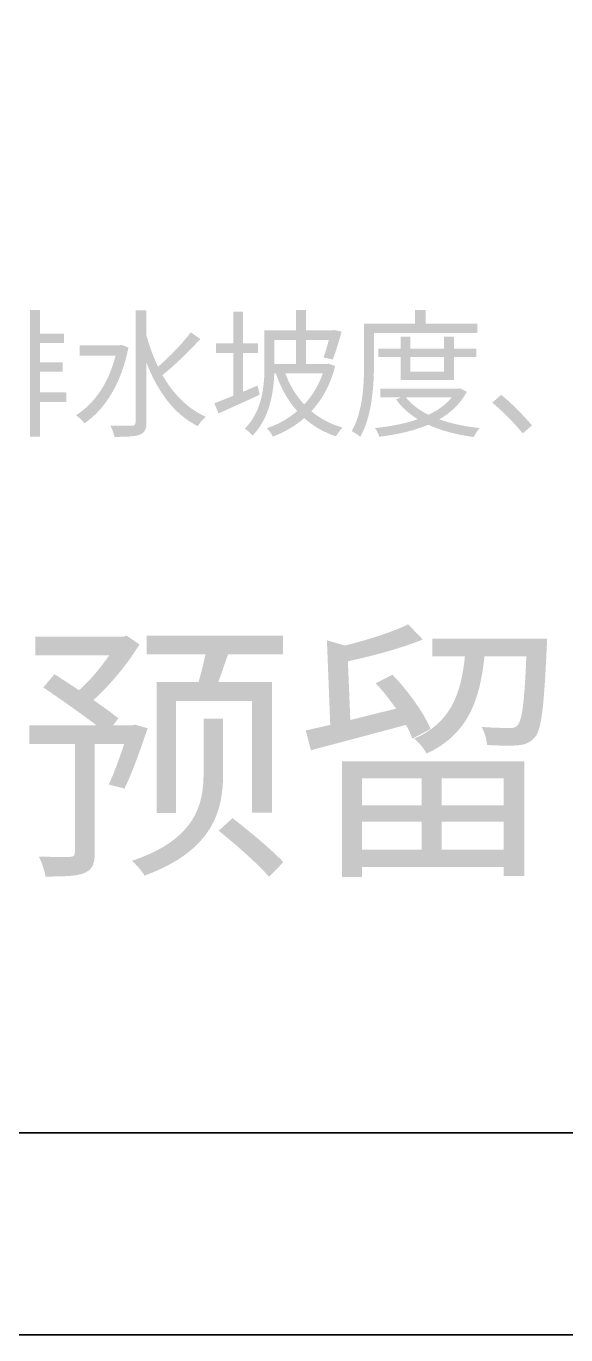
# Model space of a CAD drawing. Header units: millimetres. Extents: x -4600 to 229000, y -4300 to 19460.
# Drawn here: x 85366 to 86435, y -4300 to -1709 of the extents above; entities that cross this region are included whole.
import ezdxf

# ---------------------------------------------------------------- set-up
doc = ezdxf.new("R2010")
doc.units = ezdxf.units.MM
doc.header["$LTSCALE"] = 100
doc.layers.add('A-SHEET', color=7, linetype='Continuous', lineweight=35)
doc.layers.add('A-TEXT', color=7, linetype='Continuous', lineweight=18)

# ---------------------------------------------------------------- blocks, each defined once
blk = doc.blocks.new('A03_SHEET')
at = {"layer": 'A-TEXT'}
blk.add_hatch(color=256, dxfattribs=at).paths.add_polyline_path([(5373.4, -2270.8), (5373.4, -2521.6), (5392.8, -2521.6), (5392.8, -2452.8), (5445.4, -2452.8), (5445.4, -2434), (5392.8, -2434), (5392.8, -2393), (5438.1, -2393), (5438.1, -2374.5), (5392.8, -2374.5), (5392.8, -2336.3), (5440.8, -2336.3), (5440.8, -2317.5), (5392.8, -2317.5), (5392.8, -2270.8), (5373.4, -2270.8)])
h = blk.add_hatch(color=256, dxfattribs=at)
edge = h.paths.add_edge_path()
edge.add_spline(control_points=[(5691.8, -2315), (5675.7, -2336.8), (5649.2, -2364.1), (5626.9, -2383.2)], knot_values=[0, 0, 0, 0, 1, 1, 1, 1], degree=3, periodic=0)
edge.add_spline(control_points=[(5626.9, -2383.2), (5617.6, -2363.8), (5610, -2342.8), (5604, -2321.3)], knot_values=[0, 0, 0, 0, 1, 1, 1, 1], degree=3, periodic=0)
edge.add_line((5604, -2321.3), (5604, -2271.4))
edge.add_line((5604, -2271.4), (5582.4, -2271.4))
edge.add_line((5582.4, -2271.4), (5582.4, -2492.9))
edge.add_spline(control_points=[(5582.4, -2492.9), (5582.4, -2498.1), (5580.5, -2499.7), (5575, -2500), (5569.6, -2500.3), (5552.1, -2500.3), (5532.2, -2499.7)], knot_values=[0, 0, 0, 0, 1, 1, 1, 2, 2, 2, 2], degree=3, periodic=0)
edge.add_spline(control_points=[(5532.2, -2499.7), (5535.5, -2505.7), (5539.6, -2516.1), (5540.7, -2522.1)], knot_values=[0, 0, 0, 0, 1, 1, 1, 1], degree=3, periodic=0)
edge.add_spline(control_points=[(5540.7, -2522.1), (5566, -2522.1), (5581.6, -2521.3), (5590.9, -2517.7)], knot_values=[0, 0, 0, 0, 1, 1, 1, 1], degree=3, periodic=0)
edge.add_spline(control_points=[(5590.9, -2517.7), (5600.1, -2513.9), (5604, -2507.4), (5604, -2492.9)], knot_values=[0, 0, 0, 0, 1, 1, 1, 1], degree=3, periodic=0)
edge.add_line((5604, -2492.9), (5604, -2375.3))
edge.add_spline(control_points=[(5604, -2375.3), (5625.8, -2431.5), (5658.5, -2477.6), (5705.7, -2500.8)], knot_values=[0, 0, 0, 0, 1, 1, 1, 1], degree=3, periodic=0)
edge.add_spline(control_points=[(5705.7, -2500.8), (5709.5, -2494.8), (5716.4, -2486.4), (5721.6, -2482.3)], knot_values=[0, 0, 0, 0, 1, 1, 1, 1], degree=3, periodic=0)
edge.add_spline(control_points=[(5721.6, -2482.3), (5685.3, -2466.4), (5656.9, -2436.7), (5635.6, -2399.9)], knot_values=[0, 0, 0, 0, 1, 1, 1, 1], degree=3, periodic=0)
edge.add_spline(control_points=[(5635.6, -2399.9), (5659.3, -2381), (5688.8, -2352.4), (5710.6, -2328.4)], knot_values=[0, 0, 0, 0, 1, 1, 1, 1], degree=3, periodic=0)
edge.add_line((5710.6, -2328.4), (5691.8, -2315))
h = blk.add_hatch(color=256, dxfattribs=at)
edge = h.paths.add_edge_path()
edge.add_line((5738.5, -2455.5), (5746.7, -2475.7))
edge.add_spline(control_points=[(5746.7, -2475.7), (5769.8, -2465.3), (5800.1, -2451.7), (5828.5, -2438.6)], knot_values=[0, 0, 0, 0, 1, 1, 1, 1], degree=3, periodic=0)
edge.add_line((5828.5, -2438.6), (5823.9, -2420.6))
edge.add_line((5823.9, -2420.6), (5795.2, -2432.9))
edge.add_line((5795.2, -2432.9), (5795.2, -2355.9))
edge.add_line((5795.2, -2355.9), (5825.2, -2355.9))
edge.add_line((5825.2, -2355.9), (5825.2, -2336.6))
edge.add_line((5825.2, -2336.6), (5795.2, -2336.6))
edge.add_line((5795.2, -2336.6), (5795.2, -2274.1))
edge.add_line((5795.2, -2274.1), (5775.9, -2274.1))
edge.add_line((5775.9, -2274.1), (5775.9, -2336.6))
edge.add_line((5775.9, -2336.6), (5742, -2336.6))
edge.add_line((5742, -2336.6), (5742, -2355.9))
edge.add_line((5742, -2355.9), (5775.9, -2355.9))
edge.add_line((5775.9, -2355.9), (5775.9, -2440.8))
edge.add_spline(control_points=[(5775.9, -2440.8), (5761.7, -2446.5), (5748.8, -2451.7), (5738.5, -2455.5)], knot_values=[0, 0, 0, 0, 1, 1, 1, 1], degree=3, periodic=0)
h = blk.add_hatch(color=256, dxfattribs=at)
edge = h.paths.add_edge_path()
edge.add_line((5837.8, -2311.2), (5837.8, -2382.1))
edge.add_spline(control_points=[(5837.8, -2382.1), (5837.8, -2420.6), (5833.7, -2470.8), (5798.8, -2506)], knot_values=[0, 0, 0, 0, 1, 1, 1, 1], degree=3, periodic=0)
edge.add_spline(control_points=[(5798.8, -2506), (5803.1, -2508.5), (5811.1, -2515.3), (5814.3, -2519.4)], knot_values=[0, 0, 0, 0, 1, 1, 1, 1], degree=3, periodic=0)
edge.add_spline(control_points=[(5814.3, -2519.4), (5847.6, -2485.5), (5855.8, -2435.9), (5857.2, -2396)], knot_values=[0, 0, 0, 0, 1, 1, 1, 1], degree=3, periodic=0)
edge.add_line((5857.2, -2396), (5860.2, -2396))
edge.add_spline(control_points=[(5860.2, -2396), (5870, -2425.2), (5884.2, -2450.3), (5902.7, -2471.1)], knot_values=[0, 0, 0, 0, 1, 1, 1, 1], degree=3, periodic=0)
edge.add_spline(control_points=[(5902.7, -2471.1), (5884.7, -2486.4), (5864, -2497.8), (5842.4, -2504.9)], knot_values=[0, 0, 0, 0, 1, 1, 1, 1], degree=3, periodic=0)
edge.add_spline(control_points=[(5842.4, -2504.9), (5846.8, -2509), (5852, -2516.6), (5854.4, -2521.6)], knot_values=[0, 0, 0, 0, 1, 1, 1, 1], degree=3, periodic=0)
edge.add_spline(control_points=[(5854.4, -2521.6), (5876.8, -2513.1), (5898.1, -2501.1), (5916.4, -2485)], knot_values=[0, 0, 0, 0, 1, 1, 1, 1], degree=3, periodic=0)
edge.add_spline(control_points=[(5916.4, -2485), (5934.1, -2500.8), (5955.1, -2513.1), (5979.4, -2521)], knot_values=[0, 0, 0, 0, 1, 1, 1, 1], degree=3, periodic=0)
edge.add_spline(control_points=[(5979.4, -2521), (5982.4, -2515.8), (5988.1, -2507.9), (5992.5, -2503.8)], knot_values=[0, 0, 0, 0, 1, 1, 1, 1], degree=3, periodic=0)
edge.add_spline(control_points=[(5992.5, -2503.8), (5968.8, -2497), (5948, -2485.8), (5930.6, -2471.4)], knot_values=[0, 0, 0, 0, 1, 1, 1, 1], degree=3, periodic=0)
edge.add_spline(control_points=[(5930.6, -2471.4), (5951.8, -2448.4), (5968.5, -2419), (5977.8, -2381.9)], knot_values=[0, 0, 0, 0, 1, 1, 1, 1], degree=3, periodic=0)
edge.add_line((5977.8, -2381.9), (5964.9, -2377.2))
edge.add_line((5964.9, -2377.2), (5961.4, -2378))
edge.add_line((5961.4, -2378), (5920.2, -2378))
edge.add_line((5920.2, -2378), (5920.2, -2330.3))
edge.add_line((5920.2, -2330.3), (5965.2, -2330.3))
edge.add_spline(control_points=[(5965.2, -2330.3), (5961.9, -2343.1), (5958.1, -2355.9), (5954.8, -2364.9)], knot_values=[0, 0, 0, 0, 1, 1, 1, 1], degree=3, periodic=0)
edge.add_line((5954.8, -2364.9), (5972.9, -2369))
edge.add_spline(control_points=[(5972.9, -2369), (5978.6, -2355.4), (5985.1, -2333), (5990.6, -2313.9)], knot_values=[0, 0, 0, 0, 1, 1, 1, 1], degree=3, periodic=0)
edge.add_line((5990.6, -2313.9), (5975.9, -2310.4))
edge.add_line((5975.9, -2310.4), (5972.3, -2311.2))
edge.add_line((5972.3, -2311.2), (5920.2, -2311.2))
edge.add_line((5920.2, -2311.2), (5920.2, -2270.8))
edge.add_line((5920.2, -2270.8), (5900.3, -2270.8))
edge.add_line((5900.3, -2270.8), (5900.3, -2311.2))
edge.add_line((5900.3, -2311.2), (5837.8, -2311.2))
edge = h.paths.add_edge_path(flags=0)
edge.add_spline(control_points=[(5953.5, -2396), (5945.3, -2420.3), (5932.5, -2440.8), (5916.4, -2458)], knot_values=[0, 0, 0, 0, 1, 1, 1, 1], degree=3, periodic=0)
edge.add_spline(control_points=[(5916.4, -2458), (5900.3, -2440.5), (5887.7, -2419.8), (5879, -2396)], knot_values=[0, 0, 0, 0, 1, 1, 1, 1], degree=3, periodic=0)
edge.add_line((5879, -2396), (5953.5, -2396))
h.paths.add_polyline_path([(5900.3, -2330.3), (5900.3, -2378), (5857.4, -2378), (5857.4, -2330.3), (5900.3, -2330.3)], flags=0)
h = blk.add_hatch(color=256, dxfattribs=at)
edge = h.paths.add_edge_path()
edge.add_line((6035.1, -2297.8), (6035.1, -2376.7))
edge.add_spline(control_points=[(6035.1, -2376.7), (6035.1, -2416.2), (6033.2, -2471.9), (6010.5, -2510.9)], knot_values=[0, 0, 0, 0, 1, 1, 1, 1], degree=3, periodic=0)
edge.add_spline(control_points=[(6010.5, -2510.9), (6015.4, -2513.1), (6023.9, -2518.6), (6027.4, -2522.1)], knot_values=[0, 0, 0, 0, 1, 1, 1, 1], degree=3, periodic=0)
edge.add_spline(control_points=[(6027.4, -2522.1), (6051.2, -2480.9), (6054.7, -2419), (6054.7, -2376.7)], knot_values=[0, 0, 0, 0, 1, 1, 1, 1], degree=3, periodic=0)
edge.add_line((6054.7, -2376.7), (6054.7, -2316.4))
edge.add_line((6054.7, -2316.4), (6259.3, -2316.4))
edge.add_line((6259.3, -2316.4), (6259.3, -2297.8))
edge.add_line((6259.3, -2297.8), (6157, -2297.8))
edge.add_line((6157, -2297.8), (6157, -2270.8))
edge.add_line((6157, -2270.8), (6136, -2270.8))
edge.add_line((6136, -2270.8), (6136, -2297.8))
edge.add_line((6136, -2297.8), (6035.1, -2297.8))
edge = h.paths.add_edge_path(flags=0)
edge.add_line((6067.3, -2426.9), (6067.3, -2443.8))
edge.add_line((6067.3, -2443.8), (6108.7, -2443.8))
edge.add_line((6108.7, -2443.8), (6098.4, -2447.9))
edge.add_spline(control_points=[(6098.4, -2447.9), (6109.3, -2463.4), (6124, -2476.5), (6141.5, -2487.2)], knot_values=[0, 0, 0, 0, 1, 1, 1, 1], degree=3, periodic=0)
edge.add_spline(control_points=[(6141.5, -2487.2), (6115.6, -2496.2), (6086.4, -2501.6), (6056.6, -2504.6)], knot_values=[0, 0, 0, 0, 1, 1, 1, 1], degree=3, periodic=0)
edge.add_spline(control_points=[(6056.6, -2504.6), (6059.9, -2509), (6064, -2516.9), (6065.3, -2521.8)], knot_values=[0, 0, 0, 0, 1, 1, 1, 1], degree=3, periodic=0)
edge.add_spline(control_points=[(6065.3, -2521.8), (6099.7, -2517.7), (6133, -2510.4), (6162.2, -2498.1)], knot_values=[0, 0, 0, 0, 1, 1, 1, 1], degree=3, periodic=0)
edge.add_spline(control_points=[(6162.2, -2498.1), (6188.1, -2510.1), (6219, -2518), (6252.3, -2522.4)], knot_values=[0, 0, 0, 0, 1, 1, 1, 1], degree=3, periodic=0)
edge.add_spline(control_points=[(6252.3, -2522.4), (6255, -2517.2), (6259.9, -2509), (6264.3, -2504.6)], knot_values=[0, 0, 0, 0, 1, 1, 1, 1], degree=3, periodic=0)
edge.add_spline(control_points=[(6264.3, -2504.6), (6235.1, -2501.6), (6207.5, -2495.9), (6184, -2487.4)], knot_values=[0, 0, 0, 0, 1, 1, 1, 1], degree=3, periodic=0)
edge.add_spline(control_points=[(6184, -2487.4), (6207.2, -2474.1), (6226.3, -2456.3), (6238.6, -2432.9)], knot_values=[0, 0, 0, 0, 1, 1, 1, 1], degree=3, periodic=0)
edge.add_line((6238.6, -2432.9), (6225.8, -2426.1))
edge.add_line((6225.8, -2426.1), (6222.2, -2426.9))
edge.add_line((6222.2, -2426.9), (6067.3, -2426.9))
edge = h.paths.add_edge_path(flags=0)
edge.add_spline(control_points=[(6208.9, -2443.8), (6197.4, -2458), (6181.6, -2469.4), (6162.8, -2478.4)], knot_values=[0, 0, 0, 0, 1, 1, 1, 1], degree=3, periodic=0)
edge.add_spline(control_points=[(6162.8, -2478.4), (6144.2, -2469.2), (6128.6, -2457.7), (6118, -2443.8)], knot_values=[0, 0, 0, 0, 1, 1, 1, 1], degree=3, periodic=0)
edge.add_line((6118, -2443.8), (6208.9, -2443.8))
h.paths.add_polyline_path([(6107.4, -2323.5), (6107.4, -2347.2), (6063.4, -2347.2), (6063.4, -2364.1), (6107.4, -2364.1), (6107.4, -2409.4), (6213.5, -2409.4), (6213.5, -2364.1), (6257.7, -2364.1), (6257.7, -2347.2), (6213.5, -2347.2), (6213.5, -2323.5), (6193.3, -2323.5), (6193.3, -2347.2), (6127, -2347.2), (6127, -2323.5), (6107.4, -2323.5)], flags=0)
h.paths.add_polyline_path([(6193.3, -2364.1), (6193.3, -2393), (6127, -2393), (6127, -2364.1), (6193.3, -2364.1)], flags=0)
h = blk.add_hatch(color=256, dxfattribs=at)
edge = h.paths.add_edge_path()
edge.add_line((5471.4, -2340.7), (5471.4, -2361.4))
edge.add_line((5471.4, -2361.4), (5542.8, -2361.4))
edge.add_spline(control_points=[(5542.8, -2361.4), (5529.2, -2416), (5500.3, -2456.9), (5464.3, -2479.3)], knot_values=[0, 0, 0, 0, 1, 1, 1, 1], degree=3, periodic=0)
edge.add_spline(control_points=[(5464.3, -2479.3), (5469.4, -2482.3), (5477.4, -2490.5), (5480.9, -2495.4)], knot_values=[0, 0, 0, 0, 1, 1, 1, 1], degree=3, periodic=0)
edge.add_spline(control_points=[(5480.9, -2495.4), (5521, -2468.3), (5554.3, -2417.1), (5568.2, -2345.3)], knot_values=[0, 0, 0, 0, 1, 1, 1, 1], degree=3, periodic=0)
edge.add_line((5568.2, -2345.3), (5554.3, -2339.8))
edge.add_line((5554.3, -2339.8), (5550.5, -2340.7))
edge.add_line((5550.5, -2340.7), (5471.4, -2340.7))
h = blk.add_hatch(color=256, dxfattribs=at)
edge = h.paths.add_edge_path()
edge.add_line((6349.4, -2515.3), (6367.9, -2499.5))
edge.add_spline(control_points=[(6367.9, -2499.5), (6351, -2479.5), (6326.5, -2454.7), (6306.8, -2438.9)], knot_values=[0, 0, 0, 0, 1, 1, 1, 1], degree=3, periodic=0)
edge.add_line((6306.8, -2438.9), (6289.1, -2454.4))
edge.add_spline(control_points=[(6289.1, -2454.4), (6308.5, -2470.3), (6331.9, -2493.7), (6349.4, -2515.3)], knot_values=[0, 0, 0, 0, 1, 1, 1, 1], degree=3, periodic=0)
h = blk.add_hatch(color=256, dxfattribs=at)
edge = h.paths.add_edge_path()
edge.add_spline(control_points=[(6058.1, -3010), (6072.3, -3024.8), (6085.9, -3042.2), (6098.5, -3060.2)], knot_values=[0, 0, 0, 0, 1, 1, 1, 1], degree=3, periodic=0)
edge.add_line((6098.5, -3060.2), (6007.9, -3082.6))
edge.add_line((6007.9, -3082.6), (6003, -2966.4))
edge.add_spline(control_points=[(6003, -2966.4), (6053.8, -2955.5), (6110, -2940.2), (6151.4, -2923.3)], knot_values=[0, 0, 0, 0, 1, 1, 1, 1], degree=3, periodic=0)
edge.add_line((6151.4, -2923.3), (6122.5, -2893.2))
edge.add_spline(control_points=[(6122.5, -2893.2), (6093, -2908), (6043.4, -2923.8), (5997, -2935.3)], knot_values=[0, 0, 0, 0, 1, 1, 1, 1], degree=3, periodic=0)
edge.add_line((5997, -2935.3), (5961.5, -2924.9))
edge.add_line((5961.5, -2924.9), (5968.1, -3092.4))
edge.add_line((5968.1, -3092.4), (5919.5, -3103.3))
edge.add_line((5919.5, -3103.3), (5929.9, -3142.6))
edge.add_line((5929.9, -3142.6), (6118.1, -3092.4))
edge.add_spline(control_points=[(6118.1, -3092.4), (6123.6, -3102.3), (6128, -3111.5), (6130.7, -3119.7)], knot_values=[0, 0, 0, 0, 1, 1, 1, 1], degree=3, periodic=0)
edge.add_line((6130.7, -3119.7), (6166.7, -3100.6))
edge.add_spline(control_points=[(6166.7, -3100.6), (6154.2, -3069), (6122, -3024.8), (6091.4, -2993.1)], knot_values=[0, 0, 0, 0, 1, 1, 1, 1], degree=3, periodic=0)
edge.add_line((6091.4, -2993.1), (6058.1, -3010))
h = blk.add_hatch(color=256, dxfattribs=at)
edge = h.paths.add_edge_path()
edge.add_spline(control_points=[(5399.5, -3018.2), (5432.7, -3040.6), (5475.3, -3070.6), (5505.3, -3093.5)], knot_values=[0, 0, 0, 0, 1, 1, 1, 1], degree=3, periodic=0)
edge.add_line((5505.3, -3093.5), (5372.2, -3093.5))
edge.add_line((5372.2, -3093.5), (5372.2, -3130.1))
edge.add_line((5372.2, -3130.1), (5462.2, -3130.1))
edge.add_line((5462.2, -3130.1), (5462.2, -3344.5))
edge.add_spline(control_points=[(5462.2, -3344.5), (5462.2, -3351.6), (5460, -3353.3), (5451.8, -3353.8)], knot_values=[0, 0, 0, 0, 1, 1, 1, 1], degree=3, periodic=0)
edge.add_spline(control_points=[(5451.8, -3353.8), (5444.2, -3353.8), (5419.1, -3353.8), (5390.7, -3353.3)], knot_values=[0, 0, 0, 0, 1, 1, 1, 1], degree=3, periodic=0)
edge.add_spline(control_points=[(5390.7, -3353.3), (5396.7, -3364.7), (5402.2, -3381.1), (5403.8, -3392.6)], knot_values=[0, 0, 0, 0, 1, 1, 1, 1], degree=3, periodic=0)
edge.add_spline(control_points=[(5403.8, -3392.6), (5441.5, -3392.6), (5466, -3392), (5481.3, -3385.5), (5497.1, -3378.9), (5501.5, -3367.5), (5501.5, -3345.6)], knot_values=[0, 0, 0, 0, 1, 1, 1, 2, 2, 2, 2], degree=3, periodic=0)
edge.add_line((5501.5, -3345.6), (5501.5, -3130.1))
edge.add_line((5501.5, -3130.1), (5559.9, -3130.1))
edge.add_spline(control_points=[(5559.9, -3130.1), (5550.1, -3159.5), (5539.2, -3189.6), (5529.3, -3210.3)], knot_values=[0, 0, 0, 0, 1, 1, 1, 1], degree=3, periodic=0)
edge.add_line((5529.3, -3210.3), (5560.4, -3218.5))
edge.add_spline(control_points=[(5560.4, -3218.5), (5575.2, -3189), (5592.1, -3141), (5606.3, -3099)], knot_values=[0, 0, 0, 0, 1, 1, 1, 1], degree=3, periodic=0)
edge.add_line((5606.3, -3099), (5580.6, -3091.9))
edge.add_line((5580.6, -3091.9), (5574.6, -3093.5))
edge.add_line((5574.6, -3093.5), (5537.5, -3093.5))
edge.add_line((5537.5, -3093.5), (5548.4, -3079.3))
edge.add_spline(control_points=[(5548.4, -3079.3), (5535.9, -3069.5), (5518.4, -3056.4), (5498.8, -3043.3)], knot_values=[0, 0, 0, 0, 1, 1, 1, 1], degree=3, periodic=0)
edge.add_spline(control_points=[(5498.8, -3043.3), (5531, -3014.4), (5566.4, -2972.4), (5589.9, -2933.1)], knot_values=[0, 0, 0, 0, 1, 1, 1, 1], degree=3, periodic=0)
edge.add_line((5589.9, -2933.1), (5564.8, -2915.6))
edge.add_line((5564.8, -2915.6), (5557.7, -2917.8))
edge.add_line((5557.7, -2917.8), (5383.6, -2917.8))
edge.add_line((5383.6, -2917.8), (5383.6, -2954.4))
edge.add_line((5383.6, -2954.4), (5530.4, -2954.4))
edge.add_spline(control_points=[(5530.4, -2954.4), (5513.5, -2978.9), (5491.1, -3005.7), (5470.4, -3023.7)], knot_values=[0, 0, 0, 0, 1, 1, 1, 1], degree=3, periodic=0)
edge.add_line((5470.4, -3023.7), (5421.8, -2992))
edge.add_line((5421.8, -2992), (5399.5, -3018.2))
h = blk.add_hatch(color=256, dxfattribs=at)
edge = h.paths.add_edge_path()
edge.add_line((5624.3, -3007.3), (5624.3, -3267.1))
edge.add_line((5624.3, -3267.1), (5662.5, -3267.1))
edge.add_line((5662.5, -3267.1), (5662.5, -3045))
edge.add_line((5662.5, -3045), (5813.1, -3045))
edge.add_line((5813.1, -3045), (5813.1, -3266))
edge.add_line((5813.1, -3266), (5852.9, -3266))
edge.add_line((5852.9, -3266), (5852.9, -3007.3))
edge.add_line((5852.9, -3007.3), (5746.5, -3007.3))
edge.add_line((5746.5, -3007.3), (5765.6, -2952.7))
edge.add_line((5765.6, -2952.7), (5874.8, -2952.7))
edge.add_line((5874.8, -2952.7), (5874.8, -2915.6))
edge.add_line((5874.8, -2915.6), (5604.6, -2915.6))
edge.add_line((5604.6, -2915.6), (5604.6, -2952.7))
edge.add_line((5604.6, -2952.7), (5720.9, -2952.7))
edge.add_spline(control_points=[(5720.9, -2952.7), (5717.1, -2970.7), (5712.1, -2990.4), (5707.2, -3007.3)], knot_values=[0, 0, 0, 0, 1, 1, 1, 1], degree=3, periodic=0)
edge.add_line((5707.2, -3007.3), (5624.3, -3007.3))
edge = h.paths.add_edge_path(flags=0)
edge.add_line((5717.1, -3079.9), (5717.1, -3189))
edge.add_spline(control_points=[(5717.1, -3189), (5717.1, -3245.2), (5704.5, -3318.9), (5575.2, -3361.5)], knot_values=[0, 0, 0, 0, 1, 1, 1, 1], degree=3, periodic=0)
edge.add_spline(control_points=[(5575.2, -3361.5), (5584.4, -3369.1), (5595.4, -3382.7), (5600.3, -3390.9)], knot_values=[0, 0, 0, 0, 1, 1, 1, 1], degree=3, periodic=0)
edge.add_spline(control_points=[(5600.3, -3390.9), (5738.9, -3340.2), (5755.8, -3258.3), (5755.8, -3189.6)], knot_values=[0, 0, 0, 0, 1, 1, 1, 1], degree=3, periodic=0)
edge.add_line((5755.8, -3189.6), (5755.8, -3079.9))
edge.add_line((5755.8, -3079.9), (5717.1, -3079.9))
h = blk.add_hatch(color=256, dxfattribs=at)
edge = h.paths.add_edge_path()
edge.add_line((6170.5, -2921.6), (6170.5, -2956.5))
edge.add_line((6170.5, -2956.5), (6234.9, -2956.5))
edge.add_spline(control_points=[(6234.9, -2956.5), (6227.3, -3030.8), (6207.1, -3088.1), (6134.5, -3119.7)], knot_values=[0, 0, 0, 0, 1, 1, 1, 1], degree=3, periodic=0)
edge.add_spline(control_points=[(6134.5, -3119.7), (6143.2, -3126.3), (6154.2, -3139.9), (6159.1, -3149.2)], knot_values=[0, 0, 0, 0, 1, 1, 1, 1], degree=3, periodic=0)
edge.add_spline(control_points=[(6159.1, -3149.2), (6240.9, -3111), (6264.4, -3044.4), (6273.7, -2956.5)], knot_values=[0, 0, 0, 0, 1, 1, 1, 1], degree=3, periodic=0)
edge.add_line((6273.7, -2956.5), (6356.6, -2956.5))
edge.add_spline(control_points=[(6356.6, -2956.5), (6352.8, -3048.8), (6347.9, -3083.7), (6339.2, -3093)], knot_values=[0, 0, 0, 0, 1, 1, 1, 1], degree=3, periodic=0)
edge.add_spline(control_points=[(6339.2, -3093), (6335.3, -3097.9), (6330.4, -3099), (6322.2, -3098.4)], knot_values=[0, 0, 0, 0, 1, 1, 1, 1], degree=3, periodic=0)
edge.add_spline(control_points=[(6322.2, -3098.4), (6313.5, -3098.4), (6291.7, -3098.4), (6267.7, -3096.2)], knot_values=[0, 0, 0, 0, 1, 1, 1, 1], degree=3, periodic=0)
edge.add_spline(control_points=[(6267.7, -3096.2), (6273.7, -3106.1), (6278, -3120.8), (6278.6, -3132.3)], knot_values=[0, 0, 0, 0, 1, 1, 1, 1], degree=3, periodic=0)
edge.add_spline(control_points=[(6278.6, -3132.3), (6303.1, -3133.4), (6327.1, -3133.9), (6340.2, -3132.8)], knot_values=[0, 0, 0, 0, 1, 1, 1, 1], degree=3, periodic=0)
edge.add_spline(control_points=[(6340.2, -3132.8), (6355, -3131.2), (6364.3, -3127.4), (6373.5, -3117)], knot_values=[0, 0, 0, 0, 1, 1, 1, 1], degree=3, periodic=0)
edge.add_spline(control_points=[(6373.5, -3117), (6386.6, -3101.7), (6391.5, -3058), (6397, -2939.1)], knot_values=[0, 0, 0, 0, 1, 1, 1, 1], degree=3, periodic=0)
edge.add_spline(control_points=[(6397, -2939.1), (6397.5, -2933.6), (6397.5, -2921.6), (6397.5, -2921.6)], knot_values=[0, 0, 0, 0, 1, 1, 1, 1], degree=3, periodic=0)
edge.add_line((6397.5, -2921.6), (6170.5, -2921.6))
h = blk.add_hatch(color=256, dxfattribs=at)
h.paths.add_polyline_path([(5991.5, -3164.5), (5991.5, -3393.7), (6030.8, -3393.7), (6030.8, -3373.5), (6311.9, -3373.5), (6311.9, -3391.5), (6352.8, -3391.5), (6352.8, -3164.5), (5991.5, -3164.5)])
h.paths.add_polyline_path([(6311.9, -3284), (6311.9, -3339.6), (6188.5, -3339.6), (6188.5, -3284), (6311.9, -3284)], flags=0)
h.paths.add_polyline_path([(6311.9, -3251.8), (6188.5, -3251.8), (6188.5, -3198.3), (6311.9, -3198.3), (6311.9, -3251.8)], flags=0)
h.paths.add_polyline_path([(6030.8, -3284), (6149.2, -3284), (6149.2, -3339.6), (6030.8, -3339.6), (6030.8, -3284)], flags=0)
h.paths.add_polyline_path([(6030.8, -3251.8), (6030.8, -3198.3), (6149.2, -3198.3), (6149.2, -3251.8), (6030.8, -3251.8)], flags=0)
h = blk.add_hatch(color=256, dxfattribs=at)
edge = h.paths.add_edge_path()
edge.add_spline(control_points=[(5747.1, -3302), (5781.4, -3329.3), (5825.6, -3368.6), (5846.9, -3393.1)], knot_values=[0, 0, 0, 0, 1, 1, 1, 1], degree=3, periodic=0)
edge.add_line((5846.9, -3393.1), (5875.3, -3364.2))
edge.add_spline(control_points=[(5875.3, -3364.2), (5853.5, -3340.7), (5808.2, -3303.1), (5774.4, -3276.9)], knot_values=[0, 0, 0, 0, 1, 1, 1, 1], degree=3, periodic=0)
edge.add_line((5774.4, -3276.9), (5747.1, -3302))
at = {"layer": 'A-SHEET'}
for points in [[(-4600, -4300), (29000, -4300), (29000, 19460), (-4600, 19460)], [(-4200, -3900), (28600, -3900), (28600, 19060), (-4200, 19060)]]:
    blk.add_lwpolyline(points, close=True, dxfattribs=at)

msp = doc.modelspace()

# ---------------------------------------------------------------- block references
msp.add_blockref('A03_SHEET', (80000, 0))

doc.saveas('drawing.dxf')
